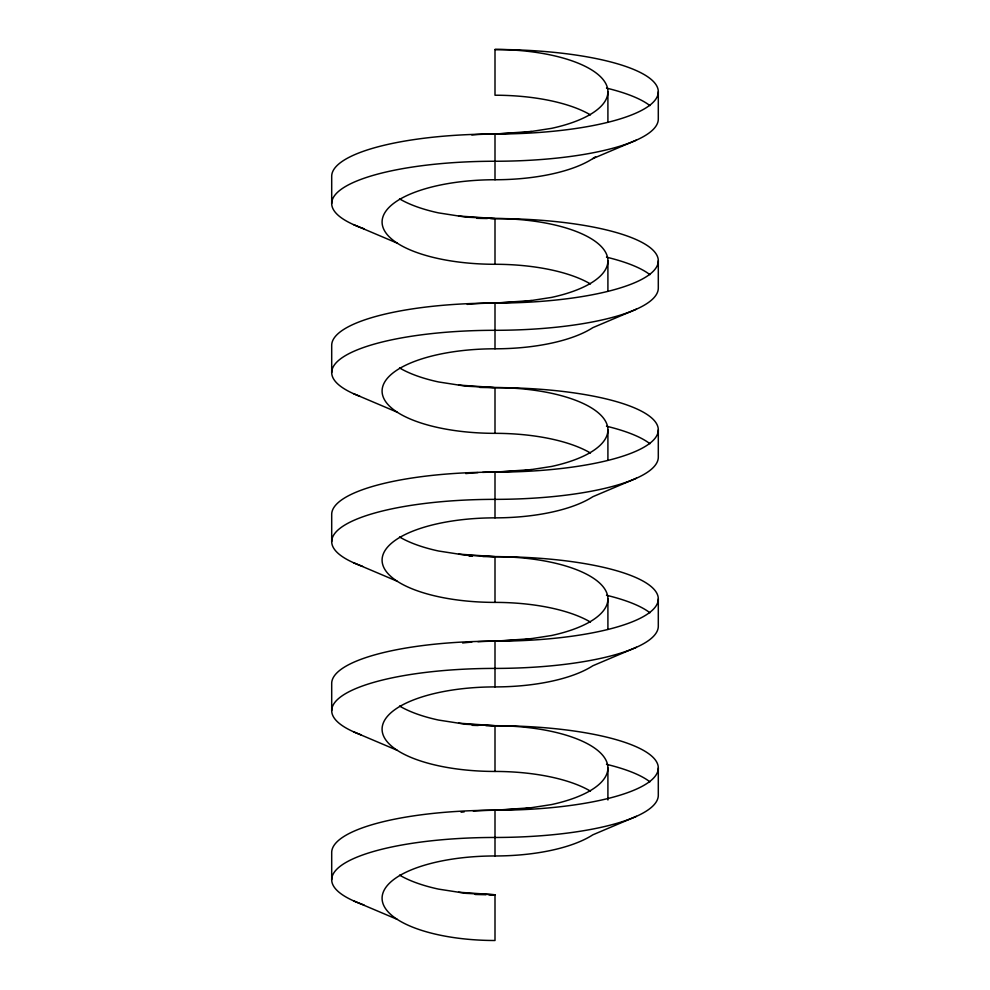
<?xml version="1.0" encoding="UTF-8"?>
<svg xmlns="http://www.w3.org/2000/svg" width="990" height="990" viewBox="0 0 990 990"><rect width="100%" height="100%" fill="white"/><g stroke="black" fill="none" stroke-linecap="round" stroke-linejoin="round"><path stroke-width="1.49" d="M592.787 158.623L636.422 140.11M636.422 309.165L592.787 327.678A112.909 42.261 0 0 1 495 348.802A112.909 42.261 0 0 0 382.091 391.075A112.909 42.261 0 0 0 495 433.335A112.909 42.261 0 0 1 590.448 453.024M636.422 478.22L592.787 496.733A112.909 42.261 0 0 1 495 517.857A112.909 42.261 0 0 0 382.091 560.13A112.909 42.261 0 0 0 495 602.39A112.909 42.261 0 0 1 590.448 622.079M636.422 647.274L592.787 665.787A112.909 42.261 0 0 1 495 686.912A112.909 42.261 0 0 0 382.091 729.185A112.909 42.261 0 0 0 495 771.445A112.909 42.261 0 0 1 590.448 791.134M636.422 816.329L592.787 834.842A112.909 42.261 0 0 1 495 855.966A112.909 42.261 0 0 0 382.091 898.239A112.909 42.261 0 0 0 495 940.5L495 894.774L458.605 892.225M531.395 131.472L495 134.034A112.909 42.261 0 0 0 471.797 134.925M531.395 300.527L495 303.089A112.909 42.261 0 0 0 467.268 304.376M531.395 469.582L495 472.143A112.909 42.261 0 0 0 482.588 472.391M531.395 638.637L495 641.198A112.909 42.261 0 0 0 477.935 641.681M531.395 807.704L495 810.253A112.909 42.261 0 0 0 473.319 811.033M362.6 566.354A163.301 42.261 0 0 1 349.618 522.374A163.301 42.261 0 0 1 495 499.356A163.301 42.261 0 0 0 658.301 457.095L658.301 429.87A163.301 42.261 0 0 0 495 387.61L465.783 386.174L438.545 381.954A112.909 42.261 0 0 1 399.552 367.921M458.605 216.006L495 218.555A163.301 42.261 0 0 1 658.301 260.815L658.301 288.041A163.301 42.261 0 0 1 495 330.301A163.301 42.261 0 0 0 350.72 352.774A163.301 42.261 0 0 0 359.865 396.285M458.605 385.061L495 387.61A112.909 42.261 0 0 1 604.061 418.931A112.909 42.261 0 0 1 551.455 466.476L524.217 470.696L495 472.143A163.301 42.261 0 0 0 331.7 514.404L331.7 541.617M458.605 554.115L495 556.665A163.301 42.261 0 0 1 658.301 598.925L658.301 626.15A163.301 42.261 0 0 1 495 668.411A163.301 42.261 0 0 0 350.163 691.156A163.301 42.261 0 0 0 361.214 734.902M458.605 723.17L495 725.72A163.301 42.261 0 0 1 658.301 767.98L658.301 795.205A163.301 42.261 0 0 1 495 837.466A163.301 42.261 0 0 0 349.074 860.755A163.301 42.261 0 0 0 364.011 904.959M353.579 224.643L397.213 243.144M353.579 393.698L397.213 412.199M353.579 562.753L397.213 581.254M353.579 731.808L397.213 750.309M353.579 900.863L397.213 919.363M590.448 114.902A112.909 42.261 0 0 0 495 95.226L495 49.5A163.301 42.261 0 0 1 658.301 91.761L658.301 118.986A163.301 42.261 0 0 1 495 161.246A163.301 42.261 0 0 0 349.074 184.536A163.301 42.261 0 0 0 364.011 228.74M607.909 91.761L607.909 122.24M607.909 260.815L607.909 291.295M607.909 429.87L607.909 460.362M607.909 598.925L607.909 629.417M607.909 767.98L607.909 799.994M590.448 283.969A112.909 42.261 0 0 0 495 264.281A112.909 42.261 0 0 1 382.091 222.02A112.909 42.261 0 0 1 495 179.747L495 134.034A163.301 42.261 0 0 0 658.301 91.761M495 264.281L495 218.555L465.783 217.119L438.545 212.887A112.909 42.261 0 0 1 399.552 198.866M495 348.802L495 303.089A163.301 42.261 0 0 0 658.301 260.815M495 387.61L495 433.335M495 517.857L495 472.143A163.301 42.261 0 0 0 658.301 429.87M495 602.39L495 556.665L465.783 555.229L438.545 551.009A112.909 42.261 0 0 1 399.552 536.976M495 686.912L495 641.198A163.301 42.261 0 0 0 658.301 598.925M495 771.445L495 725.72L465.783 724.284L438.545 720.064A112.909 42.261 0 0 1 399.552 706.031M495 855.966L495 810.253A163.301 42.261 0 0 0 658.301 767.98M331.7 203.507L331.7 176.294A163.301 42.261 0 0 1 495 134.034L524.217 132.586L551.455 128.366A112.909 42.261 0 0 0 604.061 80.821A112.909 42.261 0 0 0 495 49.5M331.7 372.562L331.7 345.349A163.301 42.261 0 0 1 495 303.089L524.217 301.641L551.455 297.421A112.909 42.261 0 0 0 604.061 249.876A112.909 42.261 0 0 0 495 218.555A163.301 42.261 0 0 1 490.458 218.542M331.7 710.672L331.7 683.459A163.301 42.261 0 0 1 495 641.198L524.217 639.75L551.455 635.53A112.909 42.261 0 0 0 604.061 587.986A112.909 42.261 0 0 0 495 556.665A163.301 42.261 0 0 1 482.835 556.553M331.7 879.726L331.7 852.514A163.301 42.261 0 0 1 495 810.253L524.217 808.805L551.455 804.585A112.909 42.261 0 0 0 604.061 757.053A112.909 42.261 0 0 0 495 725.72A163.301 42.261 0 0 1 485.892 725.658M606.486 764.317A163.301 42.261 0 0 1 649.91 781.828M399.552 875.098A112.909 42.261 0 0 0 438.545 889.119L465.783 893.339L495 894.774A163.301 42.261 0 0 1 488.936 894.75M461.08 812.208A112.909 42.261 0 0 1 464.211 811.85M485.892 894.712A163.301 42.261 0 0 1 475.212 894.465M595.584 156.68A112.909 42.261 0 0 1 495 179.747M606.486 88.098A163.301 42.261 0 0 1 649.91 105.608M487.414 218.505A163.301 42.261 0 0 1 476.735 218.295M606.486 257.153A163.301 42.261 0 0 1 649.91 274.663M493.49 387.61A163.301 42.261 0 0 1 479.791 387.424M606.486 426.207A163.301 42.261 0 0 1 649.91 443.718M465.783 473.579A112.909 42.261 0 0 1 477.935 472.626M472.168 556.256A163.301 42.261 0 0 1 469.124 556.132M478.257 725.497A163.301 42.261 0 0 1 472.168 725.311M606.486 595.262A163.301 42.261 0 0 1 649.91 612.773M462.639 642.968A112.909 42.261 0 0 1 471.797 642.102"/></g></svg>
